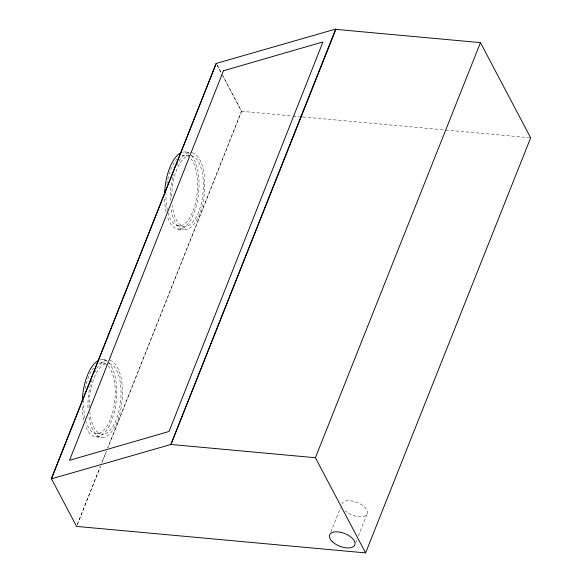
<?xml version="1.0" encoding="UTF-8"?>
<svg xmlns="http://www.w3.org/2000/svg" width="582" height="582" viewBox="0 0 582 582"><rect width="100%" height="100%" fill="white"/><g stroke="black" fill="none" stroke-linecap="round" stroke-linejoin="round"><path stroke-width="0.44" stroke-dasharray="2.91 2.18" d="M77.253 524.724L100.373 466.509L76.584 526.412M101.712 463.134L106.404 451.319L101.741 463.134M222.688 75.376L241.632 111.322L107.779 447.951L241.435 111.3L222.513 75.413M330.809 532.035L340.514 507.635M355.667 542.693L357.006 539.332M358.345 535.964L367.373 513.244M241.632 111.322L292.215 115.956M293.117 116.036L299.439 116.618M303.047 116.953L444.852 129.946M445.754 130.026L529.744 137.73M185.731 152.026L189.863 152.404M186.029 155.358L191.805 155.889A35.517 15.554 -84.8 0 1 198.651 211.921A35.517 15.554 -84.8 0 1 172.25 205.453M177.554 225.758L183.33 226.282M177.845 229.09L183.628 229.621M102.701 359.64L107.655 360.091M101.806 362.848L105.931 363.226M97.063 433.634L102.839 434.165M96.161 436.849L101.945 437.373M217.21 64.995L221 72.183M217.042 65.039L222.091 74.612M192.242 152.695A38.747 16.965 -84.8 0 1 199.895 213.216A38.747 16.965 -84.8 0 1 171.043 208.181M170.366 200.419A38.747 16.965 -84.8 0 1 173.436 174.433M176.637 165.637A38.747 16.965 -84.8 0 1 178.478 162.065M178.958 161.25A38.747 16.965 -84.8 0 1 191.514 152.549M109.947 360.396A38.747 16.965 -84.8 0 1 117.753 420.328A38.747 16.965 -84.8 0 1 88.901 417.236M87.998 407.822A38.747 16.965 -84.8 0 1 91.912 379.413M94.451 372.953A38.747 16.965 -84.8 0 1 108.485 360.171M171.748 196.592A35.517 15.554 -84.8 0 1 190.19 155.685M109.205 363.517A35.517 15.554 -84.8 0 1 120.961 396.386A35.517 15.554 -84.8 0 1 106.142 433.284A35.517 15.554 -84.8 0 1 89.759 411.947M89.453 407.64A35.517 15.554 -84.8 0 1 105.939 363.626M108.114 362.128A38.747 16.965 -84.8 0 1 112.042 419.6A38.747 16.965 -84.8 0 1 85.139 424.853M83.801 420.146A38.747 16.965 -84.8 0 1 82.178 405.661M99.704 360.062A38.747 16.965 -84.8 0 1 106.979 361.211M99.326 363.372A35.517 15.554 -84.8 0 1 107.612 365.343M108.194 365.947A35.517 15.554 -84.8 0 1 110.398 419.367A35.517 15.554 -84.8 0 1 85.925 421.404M85.059 418.131A35.517 15.554 -84.8 0 1 83.692 400.452M85.103 388.711A35.517 15.554 -84.8 0 1 93.666 367.86M183.054 152.106A38.747 16.965 -84.8 0 1 189.281 153.481M191.594 155.605A38.747 16.965 -84.8 0 1 193.886 213.259A38.747 16.965 -84.8 0 1 167.42 216.962M166.059 212.023A38.747 16.965 -84.8 0 1 164.531 196.461M181.933 155.59A35.517 15.554 -84.8 0 1 188.364 156.376M190.823 158.566A35.517 15.554 -84.8 0 1 192.446 212.445A35.517 15.554 -84.8 0 1 168.016 212.808M167.39 210.328A35.517 15.554 -84.8 0 1 166.016 193.566M166.881 184.334A35.517 15.554 -84.8 0 1 176.71 159.366M341.852 504.267A13.561 6.809 21.7 0 1 359.109 503.306A13.561 6.809 21.7 0 1 365.241 515.834A13.561 6.809 21.7 0 1 345.068 510.836"/><path stroke-width="0.87" d="M216.198 63.445L51.492 478.819L170.904 444.473L335.618 29.1L216.198 63.445L51.347 478.557L76.584 526.412L365.598 552.9L530.653 137.81L480.463 42.632L334.956 29.289M335.96 29.384L170.904 444.473L315.415 457.721L365.598 552.9M315.415 457.721L480.463 42.632M300.341 116.698L302.145 116.866M82.266 400.634A38.747 16.965 -84.8 0 1 98.205 360.709M164.582 193.944A38.747 16.965 -84.8 0 1 181.249 152.688M223.437 70.771L69.527 460.311L169.035 431.48L322.952 41.94L223.437 70.771M332.147 541.456A13.561 6.809 21.7 0 0 354.169 545.96A13.561 6.809 21.7 0 0 340.383 532.246A13.561 6.809 21.7 0 0 332.147 541.456"/></g></svg>
